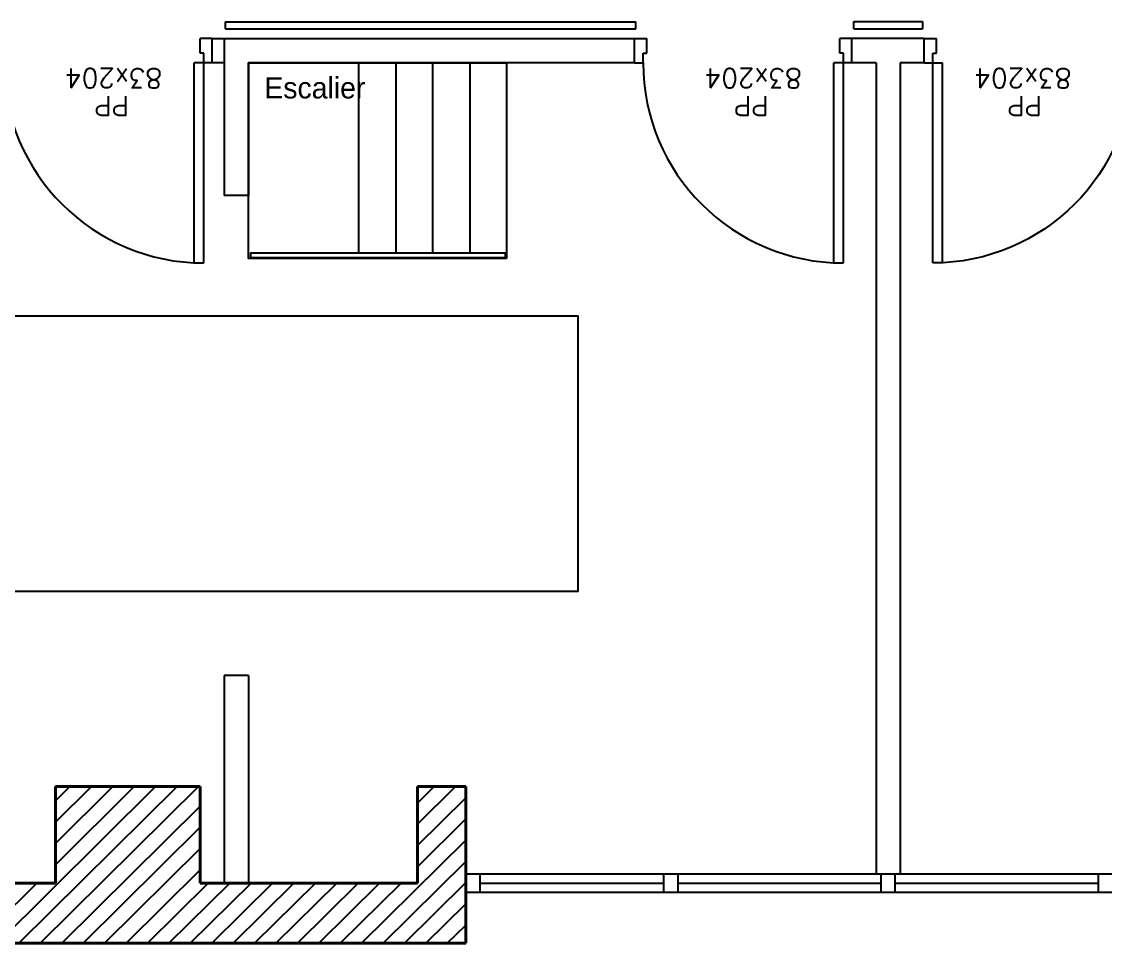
# Model space of a CAD drawing. Header units: metres. Extents: x -8 to 211, y -5 to 120.
# Drawn here: x 149.202 to 153.691, y 56.649 to 60.47 of the extents above; entities that cross this region are included whole.
import ezdxf
from ezdxf.enums import TextEntityAlignment as Align

# ---------------------------------------------------------------- set-up
doc = ezdxf.new("R2010")
doc.units = ezdxf.units.M
doc.header["$LTSCALE"] = 0.8
doc.header["$MEASUREMENT"] = 0
doc.linetypes.add('CONTINU', pattern=[0])
doc.layers.get('0').update_dxf_attribs({"linetype": 'CONTINUOUS'})
for name, color, linetype in [('A_CHASS', 4, 'CONTINUOUS'), ('A_EQMP', 142, 'CONTINUOUS'), ('A_HACH_STRUC', 7, 'CONTINUOUS'), ('A_MURS_CLOI', 7, 'CONTINUOUS'), ('EQuipement-main courante', 181, 'CONTINUOUS')]:
    doc.layers.add(name, color=color, linetype=linetype)
doc.layers.add('A_MURS_STRU', color=7, linetype='CONTINUOUS', lineweight=40)
doc.layers.add('A_PORTE', color=7, linetype='CONTINU', lineweight=0)
doc.styles.add('ROMANS8', font='romans8', dxfattribs={"height": 10})

# ---------------------------------------------------------------- blocks, each defined once
blk = doc.blocks.new('P80bt10')
for p, q in [((0.035, 0.93), (0.035, 0.1)), ((0.075, 0.929), (0.075, 0.1)), ((0, 0.1), (0, 0)), ((0, 0.1), (0.035, 0.1)), ((0.035, 0.1), (0.075, 0.1)), ((0.035, 0.1), (0.035, 0.06)), ((0.865, 0.1), (0.865, 0.06)), ((0.9, 0.1), (0.865, 0.1)), ((0.9, 0.1), (0.9, 0)), ((0.035, 0.06), (0.05, 0.06)), ((0.05, 0.06), (0.05, 0)), ((0.865, 0.06), (0.85, 0.06)), ((0.85, 0.06), (0.85, 0)), ((0, 0), (0.05, 0)), ((0.9, 0), (0.85, 0))]:
    blk.add_line(p, q)
blk.add_arc((0.035, 0.1), 0.83, 0, 90)
at = {"style": 'ROMANS8'}
for tag, p in [('DEF', (0.4163, 0.239)), ('DIM', (0.4087, 0.1245))]:
    blk.add_attdef(tag, text='', height=0.08, dxfattribs=at).set_placement(p, align=Align.CENTER)

msp = doc.modelspace()

# ---------------------------------------------------------------- hatches: boundary and pattern name
at = {"layer": 'A_HACH_STRUC'}
h = msp.add_hatch(dxfattribs=at)
h.set_pattern_fill('ANSI31', color=8, scale=0.5, angle=359.7696, style=0)
h.set_pattern_definition([(44.7696, (144.84168, 56.649466), (-0.0440161, 0.04437154), [])])
h.paths.add_polyline_path([(151.0412, 57.2995), (150.8412, 57.2995), (150.8412, 56.8995), (149.9413, 56.8995), (149.9413, 57.2995), (149.3413, 57.2995), (149.3413, 56.8995), (144.8417, 56.8995), (144.8417, 56.6495), (151.0412, 56.6495)])

# ---------------------------------------------------------------- linework, layer by layer
at = {"layer": 'A_CHASS', "color": 8}
for p, q in [((151.0412, 56.937), (158.0412, 56.937)), ((151.0412, 56.937), (151.0412, 56.862)), ((151.1012, 56.862), (151.1012, 56.937)), ((151.8612, 56.937), (151.8612, 56.862)), ((151.9212, 56.862), (151.9212, 56.937)), ((152.7612, 56.937), (152.7612, 56.862)), ((152.8212, 56.862), (152.8212, 56.937)), ((153.6612, 56.937), (153.6612, 56.862)), ((151.1012, 56.8995), (151.8612, 56.8995)), ((151.9212, 56.8995), (152.7612, 56.8995)), ((152.8212, 56.8995), (153.6612, 56.8995)), ((151.0412, 56.862), (158.0412, 56.862))]:
    msp.add_line(p, q, dxfattribs=at)
at = {"layer": 'A_EQMP', "color": 8, "linetype": 'Continuous'}
for points in [[(151.2108, 59.4874), (150.1412, 59.4874), (150.1412, 60.2994), (151.2108, 60.2994)], [(150.5986, 59.5106), (150.5986, 60.2994)], [(150.7517, 60.2994), (150.7517, 59.5106)], [(150.9047, 59.5106), (150.9047, 60.2994)], [(151.0578, 60.2994), (151.0578, 59.5106)], [(151.2108, 60.2994), (151.2108, 59.4874)], [(150.5986, 59.4874), (150.5986, 59.4925)], [(150.7517, 59.4925), (150.7517, 59.4874)], [(150.9047, 59.4874), (150.9047, 59.4925)], [(151.0578, 59.4925), (151.0578, 59.4874)]]:
    msp.add_lwpolyline(points, dxfattribs=at)
for points in [[(150.1495, 59.4925), (151.2058, 59.4925), (151.2058, 59.5106), (150.1495, 59.5106)], [(147.4034, 59.251), (151.5059, 59.251), (151.5059, 58.1084), (147.4034, 58.1084)]]:
    msp.add_lwpolyline(points, close=True, dxfattribs=at)
at = {"layer": 'A_MURS_CLOI', "color": 8, "linetype": 'Continuous'}
for p, q in [((149.9914, 60.2994), (149.9914, 60.3994)), ((149.9914, 60.3994), (151.7412, 60.3994)), ((150.0412, 60.3994), (150.0412, 59.7494)), ((151.7412, 60.2994), (151.7412, 60.3994)), ((152.6412, 60.2994), (152.6412, 60.3994)), ((152.9412, 60.3994), (152.6412, 60.3994)), ((152.8412, 60.3994), (152.8412, 60.3994)), ((152.9412, 60.2994), (152.9412, 60.3994)), ((150.0412, 60.2994), (149.9914, 60.2994)), ((151.7412, 60.2994), (150.1412, 60.2994)), ((150.1412, 60.2994), (150.1412, 59.7494)), ((152.7412, 60.2994), (152.6412, 60.2994)), ((152.7412, 60.2994), (152.7412, 56.937)), ((152.8412, 60.2994), (152.8412, 56.937)), ((152.9412, 60.2994), (152.8412, 60.2994)), ((150.1412, 59.7494), (150.0412, 59.7494)), ((150.1412, 57.7594), (150.0412, 57.7594)), ((150.0412, 57.7594), (150.0412, 56.8995)), ((150.1412, 57.7594), (150.1412, 56.8995))]:
    msp.add_line(p, q, dxfattribs=at)
at = {"layer": 'A_MURS_STRU', "color": 8, "linetype": 'Continuous'}
for p, q in [((149.3413, 56.8995), (149.3413, 57.2995)), ((149.9413, 57.2995), (149.3413, 57.2995)), ((149.9413, 56.8995), (149.9413, 57.2995)), ((150.8412, 56.8995), (150.8412, 57.2995)), ((151.0412, 57.2995), (150.8412, 57.2995)), ((151.0412, 56.6495), (151.0412, 57.2995)), ((149.3413, 56.8995), (144.8417, 56.8995)), ((150.8412, 56.8995), (149.9413, 56.8995)), ((151.0412, 56.6495), (144.8417, 56.6495))]:
    msp.add_line(p, q, dxfattribs=at)
at = {"layer": 'A_PORTE', "color": 8, "linetype": 'Continuous'}
msp.add_line((152.6412, 60.2994), (152.6112, 60.2994), dxfattribs=at)
at = {"layer": 'EQuipement-main courante', "color": 8}
for p, q in [((150.0453, 60.4694), (151.7459, 60.4694)), ((150.0453, 60.4694), (150.0453, 60.4394)), ((150.0453, 60.4394), (151.7459, 60.4394)), ((151.7459, 60.4394), (151.7459, 60.4694)), ((152.6491, 60.4696), (152.9339, 60.4696)), ((152.6491, 60.4396), (152.6491, 60.4696)), ((152.6491, 60.4396), (152.9339, 60.4396)), ((152.9339, 60.4696), (152.9339, 60.4396))]:
    msp.add_line(p, q, dxfattribs=at)

# ---------------------------------------------------------------- block references
at = {"layer": 'A_HACH_STRUC', "color": 8, "rotation": 180}
for p in [(149.9914, 60.3994), (152.6412, 60.3994)]:
    msp.add_blockref('P80bt10', p, dxfattribs=at).add_auto_attribs({'DEF': 'PP', 'DIM': '83x204'})
at = {"layer": 'A_HACH_STRUC', "color": 8}
ref = msp.add_blockref('P80bt10', (152.9412, 60.3994), dxfattribs=dict(at, xscale=-1, rotation=180))
ref.add_attrib('DEF', 'PP', dxfattribs={"layer": '0', "height": 0.08, "rotation": 180, "style": 'ROMANS8'}).set_placement((153.3575, 60.1604), align=Align.CENTER)
ref.add_attrib('DIM', '83x204', dxfattribs={"layer": '0', "height": 0.08, "rotation": 180, "style": 'ROMANS8'}).set_placement((153.3499, 60.2749), align=Align.CENTER)

# ---------------------------------------------------------------- texts
at = {"layer": 'A_EQMP', "color": 8, "linetype": 'Continuous', "insert": (150.2071, 60.2394), "char_height": 0.08802, "width": 0.66, "attachment_point": 1}
msp.add_mtext('Escalier', dxfattribs=at)

doc.saveas('drawing.dxf')
